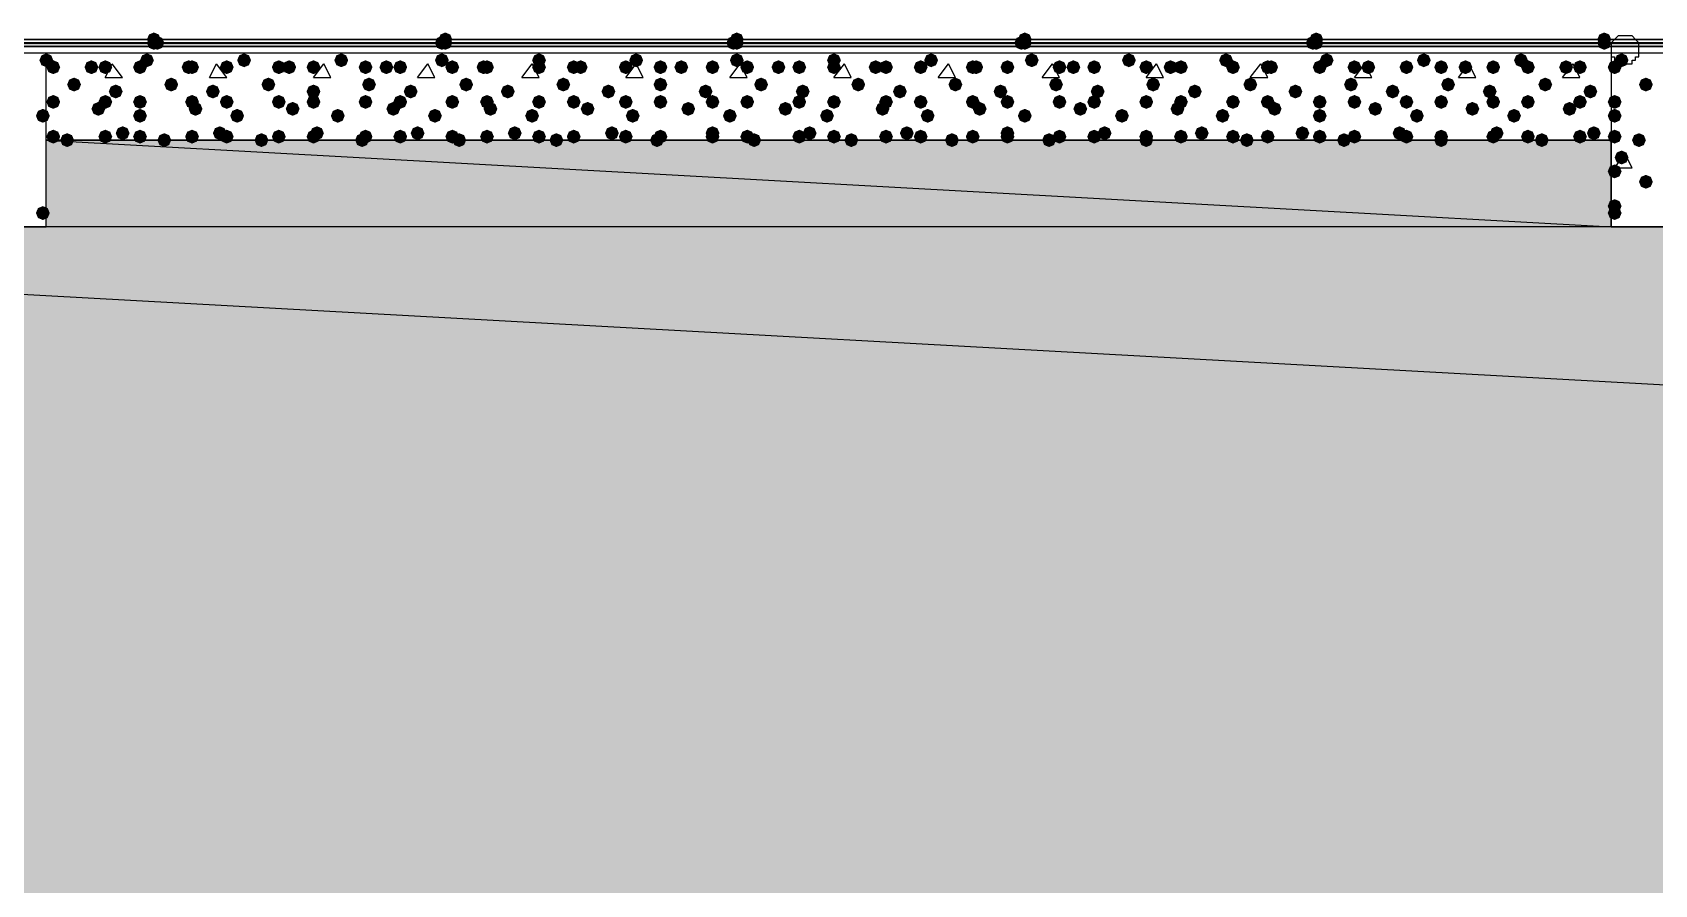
# Model space of a CAD drawing. Header units: millimetres. Extents: x 0 to 420, y 0 to 297.
# Drawn here: x 48.51 to 68.3, y 216.05 to 226.44 of the extents above; entities that cross this region are included whole.
import ezdxf

# ---------------------------------------------------------------- set-up
doc = ezdxf.new("R2010")
doc.units = ezdxf.units.MM
doc.layers.get('0').update_dxf_attribs({"linetype": 'CONTINUOUS'})

msp = doc.modelspace()

# ---------------------------------------------------------------- hatches: boundary and pattern name
at = {"true_color": 0x0000fe}
for points in [[(50.080333, 226.356333), (50.055463, 226.296537), (49.995667, 226.271667), (49.935871, 226.296537), (49.911, 226.356333), (49.935871, 226.416129), (49.995667, 226.441), (50.055462, 226.416129)], [(53.636333, 226.356333), (53.611462, 226.296537), (53.551667, 226.271667), (53.491871, 226.296537), (53.467, 226.356333), (53.491871, 226.416129), (53.551667, 226.441), (53.611462, 226.416129)], [(57.192333, 226.356333), (57.167463, 226.296537), (57.107667, 226.271667), (57.047871, 226.296537), (57.023, 226.356333), (57.047871, 226.416129), (57.107667, 226.441), (57.167462, 226.416129)], [(60.706, 226.356333), (60.681129, 226.296537), (60.621333, 226.271667), (60.561537, 226.296537), (60.536667, 226.356333), (60.561537, 226.416129), (60.621333, 226.441), (60.681129, 226.416129)], [(64.262, 226.356333), (64.237129, 226.296537), (64.177333, 226.271667), (64.117538, 226.296537), (64.092667, 226.356333), (64.117537, 226.416129), (64.177333, 226.441), (64.237129, 226.416129)], [(67.775667, 226.356333), (67.750796, 226.296537), (67.691, 226.271667), (67.631204, 226.296537), (67.606333, 226.356333), (67.631204, 226.416129), (67.691, 226.441), (67.750796, 226.416129)], [(50.080333, 226.314), (50.055463, 226.254204), (49.995667, 226.229333), (49.935871, 226.254204), (49.911, 226.314), (49.935871, 226.373796), (49.995667, 226.398667), (50.055462, 226.373796)], [(50.080333, 226.314), (50.055463, 226.254204), (49.995667, 226.229333), (49.935871, 226.254204), (49.911, 226.314), (49.935871, 226.373796), (49.995667, 226.398667), (50.055462, 226.373796)], [(50.122667, 226.314), (50.097796, 226.254204), (50.038, 226.229333), (49.978204, 226.254204), (49.953333, 226.314), (49.978204, 226.373796), (50.038, 226.398667), (50.097796, 226.373796)], [(53.594, 226.314), (53.569129, 226.254204), (53.509333, 226.229333), (53.449538, 226.254204), (53.424667, 226.314), (53.449537, 226.373796), (53.509333, 226.398667), (53.569129, 226.373796)], [(53.636333, 226.314), (53.611462, 226.254204), (53.551667, 226.229333), (53.491871, 226.254204), (53.467, 226.314), (53.491871, 226.373796), (53.551667, 226.398667), (53.611462, 226.373796)], [(53.636333, 226.314), (53.611462, 226.254204), (53.551667, 226.229333), (53.491871, 226.254204), (53.467, 226.314), (53.491871, 226.373796), (53.551667, 226.398667), (53.611462, 226.373796)], [(57.15, 226.314), (57.125129, 226.254204), (57.065333, 226.229333), (57.005538, 226.254204), (56.980667, 226.314), (57.005537, 226.373796), (57.065333, 226.398667), (57.125129, 226.373796)], [(57.15, 226.314), (57.125129, 226.254204), (57.065333, 226.229333), (57.005538, 226.254204), (56.980667, 226.314), (57.005537, 226.373796), (57.065333, 226.398667), (57.125129, 226.373796)], [(57.192333, 226.314), (57.167463, 226.254204), (57.107667, 226.229333), (57.047871, 226.254204), (57.023, 226.314), (57.047871, 226.373796), (57.107667, 226.398667), (57.167462, 226.373796)], [(60.663667, 226.314), (60.638796, 226.254204), (60.579, 226.229333), (60.519204, 226.254204), (60.494333, 226.314), (60.519204, 226.373796), (60.579, 226.398667), (60.638796, 226.373796)], [(60.706, 226.314), (60.681129, 226.254204), (60.621333, 226.229333), (60.561537, 226.254204), (60.536667, 226.314), (60.561537, 226.373796), (60.621333, 226.398667), (60.681129, 226.373796)], [(60.706, 226.314), (60.681129, 226.254204), (60.621333, 226.229333), (60.561537, 226.254204), (60.536667, 226.314), (60.561537, 226.373796), (60.621333, 226.398667), (60.681129, 226.373796)], [(64.219667, 226.314), (64.194796, 226.254204), (64.135, 226.229333), (64.075204, 226.254204), (64.050333, 226.314), (64.075204, 226.373796), (64.135, 226.398667), (64.194796, 226.373796)], [(64.262, 226.314), (64.237129, 226.254204), (64.177333, 226.229333), (64.117538, 226.254204), (64.092667, 226.314), (64.117537, 226.373796), (64.177333, 226.398667), (64.237129, 226.373796)], [(64.262, 226.314), (64.237129, 226.254204), (64.177333, 226.229333), (64.117538, 226.254204), (64.092667, 226.314), (64.117537, 226.373796), (64.177333, 226.398667), (64.237129, 226.373796)], [(67.775667, 226.314), (67.750796, 226.254204), (67.691, 226.229333), (67.631204, 226.254204), (67.606333, 226.314), (67.631204, 226.373796), (67.691, 226.398667), (67.750796, 226.373796)], [(67.775667, 226.314), (67.750796, 226.254204), (67.691, 226.229333), (67.631204, 226.254204), (67.606333, 226.314), (67.631204, 226.373796), (67.691, 226.398667), (67.750796, 226.373796)], [(67.775667, 226.314), (67.750796, 226.254204), (67.691, 226.229333), (67.631204, 226.254204), (67.606333, 226.314), (67.631204, 226.373796), (67.691, 226.398667), (67.750796, 226.373796)]]:
    msp.add_hatch(color=0, dxfattribs=at).paths.add_polyline_path(points, flags=0)
at = {"true_color": 0x000007}
h = msp.add_hatch(color=0, dxfattribs=at)
h.paths.add_polyline_path([(32.342667, 226.271667), (32.342667, 226.314)], flags=0)
h.paths.add_polyline_path([(32.342667, 226.271667), (32.342667, 226.314), (380.788333, 226.271667)], flags=0)
h.paths.add_polyline_path([(32.342667, 226.314), (380.788333, 226.271667), (380.788333, 226.314)], flags=0)
at = {"true_color": 0x000008}
for points in [[(48.768, 226.102333), (48.743129, 226.042537), (48.683333, 226.017667), (48.623537, 226.042537), (48.598667, 226.102333), (48.623537, 226.162129), (48.683333, 226.187), (48.743129, 226.162129)], [(48.852667, 226.017667), (48.827796, 225.957871), (48.768, 225.933), (48.708204, 225.957871), (48.683333, 226.017667), (48.708204, 226.077462), (48.768, 226.102333), (48.827796, 226.077463)], [(49.318333, 226.017667), (49.293463, 225.957871), (49.233667, 225.933), (49.173871, 225.957871), (49.149, 226.017667), (49.173871, 226.077462), (49.233667, 226.102333), (49.293462, 226.077463)], [(49.487667, 226.017667), (49.462796, 225.957871), (49.403, 225.933), (49.343204, 225.957871), (49.318333, 226.017667), (49.343204, 226.077462), (49.403, 226.102333), (49.462796, 226.077463)], [(49.911, 226.017667), (49.886129, 225.957871), (49.826333, 225.933), (49.766537, 225.957871), (49.741667, 226.017667), (49.766537, 226.077462), (49.826333, 226.102333), (49.886129, 226.077463)], [(49.995667, 226.102333), (49.970796, 226.042537), (49.911, 226.017667), (49.851204, 226.042537), (49.826333, 226.102333), (49.851204, 226.162129), (49.911, 226.187), (49.970796, 226.162129)], [(50.503667, 226.017667), (50.478796, 225.957871), (50.419, 225.933), (50.359204, 225.957871), (50.334333, 226.017667), (50.359204, 226.077462), (50.419, 226.102333), (50.478796, 226.077463)], [(50.546, 226.017667), (50.521129, 225.957871), (50.461333, 225.933), (50.401537, 225.957871), (50.376667, 226.017667), (50.401537, 226.077462), (50.461333, 226.102333), (50.521129, 226.077463)], [(50.969333, 226.017667), (50.944462, 225.957871), (50.884667, 225.933), (50.824871, 225.957871), (50.8, 226.017667), (50.824871, 226.077462), (50.884667, 226.102333), (50.944462, 226.077463)], [(51.181, 226.102333), (51.156129, 226.042537), (51.096333, 226.017667), (51.036537, 226.042537), (51.011667, 226.102333), (51.036537, 226.162129), (51.096333, 226.187), (51.156129, 226.162129)], [(51.604333, 226.017667), (51.579462, 225.957871), (51.519667, 225.933), (51.459871, 225.957871), (51.435, 226.017667), (51.459871, 226.077462), (51.519667, 226.102333), (51.579462, 226.077463)], [(51.731333, 226.017667), (51.706463, 225.957871), (51.646667, 225.933), (51.586871, 225.957871), (51.562, 226.017667), (51.586871, 226.077462), (51.646667, 226.102333), (51.706462, 226.077463)], [(52.027667, 226.017667), (52.002796, 225.957871), (51.943, 225.933), (51.883204, 225.957871), (51.858333, 226.017667), (51.883204, 226.077462), (51.943, 226.102333), (52.002796, 226.077463)], [(52.366333, 226.102333), (52.341462, 226.042537), (52.281667, 226.017667), (52.221871, 226.042537), (52.197, 226.102333), (52.221871, 226.162129), (52.281667, 226.187), (52.341462, 226.162129)], [(52.662667, 226.017667), (52.637796, 225.957871), (52.578, 225.933), (52.518204, 225.957871), (52.493333, 226.017667), (52.518204, 226.077462), (52.578, 226.102333), (52.637796, 226.077463)], [(52.916667, 226.017667), (52.891796, 225.957871), (52.832, 225.933), (52.772204, 225.957871), (52.747333, 226.017667), (52.772204, 226.077462), (52.832, 226.102333), (52.891796, 226.077463)], [(53.086, 226.017667), (53.061129, 225.957871), (53.001333, 225.933), (52.941537, 225.957871), (52.916667, 226.017667), (52.941537, 226.077462), (53.001333, 226.102333), (53.061129, 226.077463)], [(53.594, 226.102333), (53.569129, 226.042537), (53.509333, 226.017667), (53.449538, 226.042537), (53.424667, 226.102333), (53.449537, 226.162129), (53.509333, 226.187), (53.569129, 226.162129)], [(53.721, 226.017667), (53.696129, 225.957871), (53.636333, 225.933), (53.576537, 225.957871), (53.551667, 226.017667), (53.576537, 226.077462), (53.636333, 226.102333), (53.696129, 226.077463)], [(54.102, 226.017667), (54.077129, 225.957871), (54.017333, 225.933), (53.957538, 225.957871), (53.932667, 226.017667), (53.957537, 226.077462), (54.017333, 226.102333), (54.077129, 226.077463)], [(54.144333, 226.017667), (54.119462, 225.957871), (54.059667, 225.933), (53.999871, 225.957871), (53.975, 226.017667), (53.999871, 226.077462), (54.059667, 226.102333), (54.119462, 226.077463)], [(54.779333, 226.102333), (54.754462, 226.042537), (54.694667, 226.017667), (54.634871, 226.042537), (54.61, 226.102333), (54.634871, 226.162129), (54.694667, 226.187), (54.754462, 226.162129)], [(54.779333, 226.017667), (54.754462, 225.957871), (54.694667, 225.933), (54.634871, 225.957871), (54.61, 226.017667), (54.634871, 226.077462), (54.694667, 226.102333), (54.754462, 226.077463)], [(55.202667, 226.017667), (55.177796, 225.957871), (55.118, 225.933), (55.058204, 225.957871), (55.033333, 226.017667), (55.058204, 226.077462), (55.118, 226.102333), (55.177796, 226.077463)], [(55.287333, 226.017667), (55.262463, 225.957871), (55.202667, 225.933), (55.142871, 225.957871), (55.118, 226.017667), (55.142871, 226.077462), (55.202667, 226.102333), (55.262462, 226.077463)], [(55.837667, 226.017667), (55.812796, 225.957871), (55.753, 225.933), (55.693204, 225.957871), (55.668333, 226.017667), (55.693204, 226.077462), (55.753, 226.102333), (55.812796, 226.077463)], [(55.964667, 226.102333), (55.939796, 226.042537), (55.88, 226.017667), (55.820204, 226.042537), (55.795333, 226.102333), (55.820204, 226.162129), (55.88, 226.187), (55.939796, 226.162129)], [(56.261, 226.017667), (56.236129, 225.957871), (56.176333, 225.933), (56.116537, 225.957871), (56.091667, 226.017667), (56.116537, 226.077462), (56.176333, 226.102333), (56.236129, 226.077463)], [(56.515, 226.017667), (56.490129, 225.957871), (56.430333, 225.933), (56.370538, 225.957871), (56.345667, 226.017667), (56.370537, 226.077462), (56.430333, 226.102333), (56.490129, 226.077463)], [(56.896, 226.017667), (56.871129, 225.957871), (56.811333, 225.933), (56.751537, 225.957871), (56.726667, 226.017667), (56.751537, 226.077462), (56.811333, 226.102333), (56.871129, 226.077463)], [(57.192333, 226.102333), (57.167463, 226.042537), (57.107667, 226.017667), (57.047871, 226.042537), (57.023, 226.102333), (57.047871, 226.162129), (57.107667, 226.187), (57.167462, 226.162129)], [(57.319333, 226.017667), (57.294462, 225.957871), (57.234667, 225.933), (57.174871, 225.957871), (57.15, 226.017667), (57.174871, 226.077462), (57.234667, 226.102333), (57.294462, 226.077463)], [(57.700333, 226.017667), (57.675463, 225.957871), (57.615667, 225.933), (57.555871, 225.957871), (57.531, 226.017667), (57.555871, 226.077462), (57.615667, 226.102333), (57.675462, 226.077463)], [(57.954333, 226.017667), (57.929462, 225.957871), (57.869667, 225.933), (57.809871, 225.957871), (57.785, 226.017667), (57.809871, 226.077462), (57.869667, 226.102333), (57.929462, 226.077463)], [(58.377667, 226.102333), (58.352796, 226.042537), (58.293, 226.017667), (58.233204, 226.042537), (58.208333, 226.102333), (58.233204, 226.162129), (58.293, 226.187), (58.352796, 226.162129)], [(58.377667, 226.017667), (58.352796, 225.957871), (58.293, 225.933), (58.233204, 225.957871), (58.208333, 226.017667), (58.233204, 226.077462), (58.293, 226.102333), (58.352796, 226.077463)], [(58.885667, 226.017667), (58.860796, 225.957871), (58.801, 225.933), (58.741204, 225.957871), (58.716333, 226.017667), (58.741204, 226.077462), (58.801, 226.102333), (58.860796, 226.077463)], [(59.012667, 226.017667), (58.987796, 225.957871), (58.928, 225.933), (58.868204, 225.957871), (58.843333, 226.017667), (58.868204, 226.077462), (58.928, 226.102333), (58.987796, 226.077463)], [(59.436, 226.017667), (59.411129, 225.957871), (59.351333, 225.933), (59.291537, 225.957871), (59.266667, 226.017667), (59.291537, 226.077462), (59.351333, 226.102333), (59.411129, 226.077463)], [(59.563, 226.102333), (59.538129, 226.042537), (59.478333, 226.017667), (59.418537, 226.042537), (59.393667, 226.102333), (59.418537, 226.162129), (59.478333, 226.187), (59.538129, 226.162129)], [(60.071, 226.017667), (60.046129, 225.957871), (59.986333, 225.933), (59.926537, 225.957871), (59.901667, 226.017667), (59.926537, 226.077462), (59.986333, 226.102333), (60.046129, 226.077463)], [(60.113333, 226.017667), (60.088463, 225.957871), (60.028667, 225.933), (59.968871, 225.957871), (59.944, 226.017667), (59.968871, 226.077462), (60.028667, 226.102333), (60.088462, 226.077463)], [(60.494333, 226.017667), (60.469462, 225.957871), (60.409667, 225.933), (60.349871, 225.957871), (60.325, 226.017667), (60.349871, 226.077462), (60.409667, 226.102333), (60.469462, 226.077463)], [(60.790667, 226.102333), (60.765796, 226.042537), (60.706, 226.017667), (60.646204, 226.042537), (60.621333, 226.102333), (60.646204, 226.162129), (60.706, 226.187), (60.765796, 226.162129)], [(61.129333, 226.017667), (61.104462, 225.957871), (61.044667, 225.933), (60.984871, 225.957871), (60.96, 226.017667), (60.984871, 226.077462), (61.044667, 226.102333), (61.104462, 226.077463)], [(61.298667, 226.017667), (61.273796, 225.957871), (61.214, 225.933), (61.154204, 225.957871), (61.129333, 226.017667), (61.154204, 226.077462), (61.214, 226.102333), (61.273796, 226.077463)], [(61.552667, 226.017667), (61.527796, 225.957871), (61.468, 225.933), (61.408204, 225.957871), (61.383333, 226.017667), (61.408204, 226.077462), (61.468, 226.102333), (61.527796, 226.077463)], [(61.976, 226.102333), (61.951129, 226.042537), (61.891333, 226.017667), (61.831537, 226.042537), (61.806667, 226.102333), (61.831537, 226.162129), (61.891333, 226.187), (61.951129, 226.162129)], [(62.187667, 226.017667), (62.162796, 225.957871), (62.103, 225.933), (62.043204, 225.957871), (62.018333, 226.017667), (62.043204, 226.077462), (62.103, 226.102333), (62.162796, 226.077463)], [(62.484, 226.017667), (62.459129, 225.957871), (62.399333, 225.933), (62.339538, 225.957871), (62.314667, 226.017667), (62.339537, 226.077462), (62.399333, 226.102333), (62.459129, 226.077463)], [(62.611, 226.017667), (62.586129, 225.957871), (62.526333, 225.933), (62.466537, 225.957871), (62.441667, 226.017667), (62.466537, 226.077462), (62.526333, 226.102333), (62.586129, 226.077463)], [(63.161333, 226.102333), (63.136462, 226.042537), (63.076667, 226.017667), (63.016871, 226.042537), (62.992, 226.102333), (63.016871, 226.162129), (63.076667, 226.187), (63.136462, 226.162129)], [(63.246, 226.017667), (63.221129, 225.957871), (63.161333, 225.933), (63.101537, 225.957871), (63.076667, 226.017667), (63.101537, 226.077462), (63.161333, 226.102333), (63.221129, 226.077463)], [(63.669333, 226.017667), (63.644462, 225.957871), (63.584667, 225.933), (63.524871, 225.957871), (63.5, 226.017667), (63.524871, 226.077462), (63.584667, 226.102333), (63.644462, 226.077463)], [(63.711667, 226.017667), (63.686796, 225.957871), (63.627, 225.933), (63.567204, 225.957871), (63.542333, 226.017667), (63.567204, 226.077462), (63.627, 226.102333), (63.686796, 226.077463)], [(64.304333, 226.017667), (64.279462, 225.957871), (64.219667, 225.933), (64.159871, 225.957871), (64.135, 226.017667), (64.159871, 226.077462), (64.219667, 226.102333), (64.279462, 226.077463)], [(64.389, 226.102333), (64.364129, 226.042537), (64.304333, 226.017667), (64.244538, 226.042537), (64.219667, 226.102333), (64.244537, 226.162129), (64.304333, 226.187), (64.364129, 226.162129)], [(64.727667, 226.017667), (64.702796, 225.957871), (64.643, 225.933), (64.583204, 225.957871), (64.558333, 226.017667), (64.583204, 226.077462), (64.643, 226.102333), (64.702796, 226.077463)], [(64.897, 226.017667), (64.872129, 225.957871), (64.812333, 225.933), (64.752538, 225.957871), (64.727667, 226.017667), (64.752537, 226.077462), (64.812333, 226.102333), (64.872129, 226.077463)], [(65.362667, 226.017667), (65.337796, 225.957871), (65.278, 225.933), (65.218204, 225.957871), (65.193333, 226.017667), (65.218204, 226.077462), (65.278, 226.102333), (65.337796, 226.077463)], [(65.574333, 226.102333), (65.549462, 226.042537), (65.489667, 226.017667), (65.429871, 226.042537), (65.405, 226.102333), (65.429871, 226.162129), (65.489667, 226.187), (65.549462, 226.162129)], [(65.786, 226.017667), (65.761129, 225.957871), (65.701333, 225.933), (65.641537, 225.957871), (65.616667, 226.017667), (65.641537, 226.077462), (65.701333, 226.102333), (65.761129, 226.077463)], [(66.082333, 226.017667), (66.057463, 225.957871), (65.997667, 225.933), (65.937871, 225.957871), (65.913, 226.017667), (65.937871, 226.077462), (65.997667, 226.102333), (66.057462, 226.077463)], [(66.421, 226.017667), (66.396129, 225.957871), (66.336333, 225.933), (66.276537, 225.957871), (66.251667, 226.017667), (66.276537, 226.077462), (66.336333, 226.102333), (66.396129, 226.077463)], [(66.759667, 226.102333), (66.734796, 226.042537), (66.675, 226.017667), (66.615204, 226.042537), (66.590333, 226.102333), (66.615204, 226.162129), (66.675, 226.187), (66.734796, 226.162129)], [(66.844333, 226.017667), (66.819462, 225.957871), (66.759667, 225.933), (66.699871, 225.957871), (66.675, 226.017667), (66.699871, 226.077462), (66.759667, 226.102333), (66.819462, 226.077463)], [(67.31, 226.017667), (67.285129, 225.957871), (67.225333, 225.933), (67.165538, 225.957871), (67.140667, 226.017667), (67.165537, 226.077462), (67.225333, 226.102333), (67.285129, 226.077463)], [(67.479333, 226.017667), (67.454462, 225.957871), (67.394667, 225.933), (67.334871, 225.957871), (67.31, 226.017667), (67.334871, 226.077462), (67.394667, 226.102333), (67.454462, 226.077463)], [(49.106667, 225.806), (49.081796, 225.746204), (49.022, 225.721333), (48.962204, 225.746204), (48.937333, 225.806), (48.962204, 225.865796), (49.022, 225.890667), (49.081796, 225.865796)], [(50.292, 225.806), (50.267129, 225.746204), (50.207333, 225.721333), (50.147538, 225.746204), (50.122667, 225.806), (50.147537, 225.865796), (50.207333, 225.890667), (50.267129, 225.865796)], [(51.477333, 225.806), (51.452463, 225.746204), (51.392667, 225.721333), (51.332871, 225.746204), (51.308, 225.806), (51.332871, 225.865796), (51.392667, 225.890667), (51.452462, 225.865796)], [(52.705, 225.806), (52.680129, 225.746204), (52.620333, 225.721333), (52.560538, 225.746204), (52.535667, 225.806), (52.560537, 225.865796), (52.620333, 225.890667), (52.680129, 225.865796)], [(53.890333, 225.806), (53.865463, 225.746204), (53.805667, 225.721333), (53.745871, 225.746204), (53.721, 225.806), (53.745871, 225.865796), (53.805667, 225.890667), (53.865462, 225.865796)], [(55.075667, 225.806), (55.050796, 225.746204), (54.991, 225.721333), (54.931204, 225.746204), (54.906333, 225.806), (54.931204, 225.865796), (54.991, 225.890667), (55.050796, 225.865796)], [(56.261, 225.806), (56.236129, 225.746204), (56.176333, 225.721333), (56.116537, 225.746204), (56.091667, 225.806), (56.116537, 225.865796), (56.176333, 225.890667), (56.236129, 225.865796)], [(57.488667, 225.806), (57.463796, 225.746204), (57.404, 225.721333), (57.344204, 225.746204), (57.319333, 225.806), (57.344204, 225.865796), (57.404, 225.890667), (57.463796, 225.865796)], [(58.674, 225.806), (58.649129, 225.746204), (58.589333, 225.721333), (58.529538, 225.746204), (58.504667, 225.806), (58.529537, 225.865796), (58.589333, 225.890667), (58.649129, 225.865796)], [(59.859333, 225.806), (59.834462, 225.746204), (59.774667, 225.721333), (59.714871, 225.746204), (59.69, 225.806), (59.714871, 225.865796), (59.774667, 225.890667), (59.834462, 225.865796)], [(61.087, 225.806), (61.062129, 225.746204), (61.002333, 225.721333), (60.942538, 225.746204), (60.917667, 225.806), (60.942537, 225.865796), (61.002333, 225.890667), (61.062129, 225.865796)], [(62.272333, 225.806), (62.247463, 225.746204), (62.187667, 225.721333), (62.127871, 225.746204), (62.103, 225.806), (62.127871, 225.865796), (62.187667, 225.890667), (62.247462, 225.865796)], [(63.457667, 225.806), (63.432796, 225.746204), (63.373, 225.721333), (63.313204, 225.746204), (63.288333, 225.806), (63.313204, 225.865796), (63.373, 225.890667), (63.432796, 225.865796)], [(64.685333, 225.806), (64.660463, 225.746204), (64.600667, 225.721333), (64.540871, 225.746204), (64.516, 225.806), (64.540871, 225.865796), (64.600667, 225.890667), (64.660462, 225.865796)], [(65.870667, 225.806), (65.845796, 225.746204), (65.786, 225.721333), (65.726204, 225.746204), (65.701333, 225.806), (65.726204, 225.865796), (65.786, 225.890667), (65.845796, 225.865796)], [(67.056, 225.806), (67.031129, 225.746204), (66.971333, 225.721333), (66.911537, 225.746204), (66.886667, 225.806), (66.911537, 225.865796), (66.971333, 225.890667), (67.031129, 225.865796)], [(48.852667, 225.594333), (48.827796, 225.534538), (48.768, 225.509667), (48.708204, 225.534538), (48.683333, 225.594333), (48.708204, 225.654129), (48.768, 225.679), (48.827796, 225.654129)], [(49.487667, 225.594333), (49.462796, 225.534538), (49.403, 225.509667), (49.343204, 225.534538), (49.318333, 225.594333), (49.343204, 225.654129), (49.403, 225.679), (49.462796, 225.654129)], [(49.614667, 225.721333), (49.589796, 225.661537), (49.53, 225.636667), (49.470204, 225.661537), (49.445333, 225.721333), (49.470204, 225.781129), (49.53, 225.806), (49.589796, 225.781129)], [(49.911, 225.594333), (49.886129, 225.534538), (49.826333, 225.509667), (49.766537, 225.534538), (49.741667, 225.594333), (49.766537, 225.654129), (49.826333, 225.679), (49.886129, 225.654129)], [(50.546, 225.594333), (50.521129, 225.534538), (50.461333, 225.509667), (50.401537, 225.534538), (50.376667, 225.594333), (50.401537, 225.654129), (50.461333, 225.679), (50.521129, 225.654129)], [(50.8, 225.721333), (50.775129, 225.661537), (50.715333, 225.636667), (50.655538, 225.661537), (50.630667, 225.721333), (50.655537, 225.781129), (50.715333, 225.806), (50.775129, 225.781129)], [(50.969333, 225.594333), (50.944462, 225.534538), (50.884667, 225.509667), (50.824871, 225.534538), (50.8, 225.594333), (50.824871, 225.654129), (50.884667, 225.679), (50.944462, 225.654129)], [(51.604333, 225.594333), (51.579462, 225.534538), (51.519667, 225.509667), (51.459871, 225.534538), (51.435, 225.594333), (51.459871, 225.654129), (51.519667, 225.679), (51.579462, 225.654129)], [(52.027667, 225.721333), (52.002796, 225.661537), (51.943, 225.636667), (51.883204, 225.661537), (51.858333, 225.721333), (51.883204, 225.781129), (51.943, 225.806), (52.002796, 225.781129)], [(52.027667, 225.594333), (52.002796, 225.534538), (51.943, 225.509667), (51.883204, 225.534538), (51.858333, 225.594333), (51.883204, 225.654129), (51.943, 225.679), (52.002796, 225.654129)], [(52.662667, 225.594333), (52.637796, 225.534538), (52.578, 225.509667), (52.518204, 225.534538), (52.493333, 225.594333), (52.518204, 225.654129), (52.578, 225.679), (52.637796, 225.654129)], [(53.086, 225.594333), (53.061129, 225.534538), (53.001333, 225.509667), (52.941537, 225.534538), (52.916667, 225.594333), (52.941537, 225.654129), (53.001333, 225.679), (53.061129, 225.654129)], [(53.213, 225.721333), (53.188129, 225.661537), (53.128333, 225.636667), (53.068537, 225.661537), (53.043667, 225.721333), (53.068537, 225.781129), (53.128333, 225.806), (53.188129, 225.781129)], [(53.721, 225.594333), (53.696129, 225.534538), (53.636333, 225.509667), (53.576537, 225.534538), (53.551667, 225.594333), (53.576537, 225.654129), (53.636333, 225.679), (53.696129, 225.654129)], [(54.144333, 225.594333), (54.119462, 225.534538), (54.059667, 225.509667), (53.999871, 225.534538), (53.975, 225.594333), (53.999871, 225.654129), (54.059667, 225.679), (54.119462, 225.654129)], [(54.398333, 225.721333), (54.373463, 225.661537), (54.313667, 225.636667), (54.253871, 225.661537), (54.229, 225.721333), (54.253871, 225.781129), (54.313667, 225.806), (54.373462, 225.781129)], [(54.779333, 225.594333), (54.754462, 225.534538), (54.694667, 225.509667), (54.634871, 225.534538), (54.61, 225.594333), (54.634871, 225.654129), (54.694667, 225.679), (54.754462, 225.654129)], [(55.202667, 225.594333), (55.177796, 225.534538), (55.118, 225.509667), (55.058204, 225.534538), (55.033333, 225.594333), (55.058204, 225.654129), (55.118, 225.679), (55.177796, 225.654129)], [(55.626, 225.721333), (55.601129, 225.661537), (55.541333, 225.636667), (55.481537, 225.661537), (55.456667, 225.721333), (55.481537, 225.781129), (55.541333, 225.806), (55.601129, 225.781129)], [(55.837667, 225.594333), (55.812796, 225.534538), (55.753, 225.509667), (55.693204, 225.534538), (55.668333, 225.594333), (55.693204, 225.654129), (55.753, 225.679), (55.812796, 225.654129)], [(56.261, 225.594333), (56.236129, 225.534538), (56.176333, 225.509667), (56.116537, 225.534538), (56.091667, 225.594333), (56.116537, 225.654129), (56.176333, 225.679), (56.236129, 225.654129)], [(56.811333, 225.721333), (56.786462, 225.661537), (56.726667, 225.636667), (56.666871, 225.661537), (56.642, 225.721333), (56.666871, 225.781129), (56.726667, 225.806), (56.786462, 225.781129)], [(56.896, 225.594333), (56.871129, 225.534538), (56.811333, 225.509667), (56.751537, 225.534538), (56.726667, 225.594333), (56.751537, 225.654129), (56.811333, 225.679), (56.871129, 225.654129)], [(57.319333, 225.594333), (57.294462, 225.534538), (57.234667, 225.509667), (57.174871, 225.534538), (57.15, 225.594333), (57.174871, 225.654129), (57.234667, 225.679), (57.294462, 225.654129)], [(57.954333, 225.594333), (57.929462, 225.534538), (57.869667, 225.509667), (57.809871, 225.534538), (57.785, 225.594333), (57.809871, 225.654129), (57.869667, 225.679), (57.929462, 225.654129)], [(57.996667, 225.721333), (57.971796, 225.661537), (57.912, 225.636667), (57.852204, 225.661537), (57.827333, 225.721333), (57.852204, 225.781129), (57.912, 225.806), (57.971796, 225.781129)], [(58.377667, 225.594333), (58.352796, 225.534538), (58.293, 225.509667), (58.233204, 225.534538), (58.208333, 225.594333), (58.233204, 225.654129), (58.293, 225.679), (58.352796, 225.654129)], [(59.012667, 225.594333), (58.987796, 225.534538), (58.928, 225.509667), (58.868204, 225.534538), (58.843333, 225.594333), (58.868204, 225.654129), (58.928, 225.679), (58.987796, 225.654129)], [(59.182, 225.721333), (59.157129, 225.661537), (59.097333, 225.636667), (59.037538, 225.661537), (59.012667, 225.721333), (59.037537, 225.781129), (59.097333, 225.806), (59.157129, 225.781129)], [(59.436, 225.594333), (59.411129, 225.534538), (59.351333, 225.509667), (59.291537, 225.534538), (59.266667, 225.594333), (59.291537, 225.654129), (59.351333, 225.679), (59.411129, 225.654129)], [(60.071, 225.594333), (60.046129, 225.534538), (59.986333, 225.509667), (59.926537, 225.534538), (59.901667, 225.594333), (59.926537, 225.654129), (59.986333, 225.679), (60.046129, 225.654129)], [(60.409667, 225.721333), (60.384796, 225.661537), (60.325, 225.636667), (60.265204, 225.661537), (60.240333, 225.721333), (60.265204, 225.781129), (60.325, 225.806), (60.384796, 225.781129)], [(60.494333, 225.594333), (60.469462, 225.534538), (60.409667, 225.509667), (60.349871, 225.534538), (60.325, 225.594333), (60.349871, 225.654129), (60.409667, 225.679), (60.469462, 225.654129)], [(61.129333, 225.594333), (61.104462, 225.534538), (61.044667, 225.509667), (60.984871, 225.534538), (60.96, 225.594333), (60.984871, 225.654129), (61.044667, 225.679), (61.104462, 225.654129)], [(61.552667, 225.594333), (61.527796, 225.534538), (61.468, 225.509667), (61.408204, 225.534538), (61.383333, 225.594333), (61.408204, 225.654129), (61.468, 225.679), (61.527796, 225.654129)], [(61.595, 225.721333), (61.570129, 225.661537), (61.510333, 225.636667), (61.450538, 225.661537), (61.425667, 225.721333), (61.450537, 225.781129), (61.510333, 225.806), (61.570129, 225.781129)], [(62.187667, 225.594333), (62.162796, 225.534538), (62.103, 225.509667), (62.043204, 225.534538), (62.018333, 225.594333), (62.043204, 225.654129), (62.103, 225.679), (62.162796, 225.654129)], [(62.611, 225.594333), (62.586129, 225.534538), (62.526333, 225.509667), (62.466537, 225.534538), (62.441667, 225.594333), (62.466537, 225.654129), (62.526333, 225.679), (62.586129, 225.654129)], [(62.780333, 225.721333), (62.755463, 225.661537), (62.695667, 225.636667), (62.635871, 225.661537), (62.611, 225.721333), (62.635871, 225.781129), (62.695667, 225.806), (62.755462, 225.781129)], [(63.246, 225.594333), (63.221129, 225.534538), (63.161333, 225.509667), (63.101537, 225.534538), (63.076667, 225.594333), (63.101537, 225.654129), (63.161333, 225.679), (63.221129, 225.654129)], [(63.669333, 225.594333), (63.644462, 225.534538), (63.584667, 225.509667), (63.524871, 225.534538), (63.5, 225.594333), (63.524871, 225.654129), (63.584667, 225.679), (63.644462, 225.654129)], [(64.008, 225.721333), (63.983129, 225.661537), (63.923333, 225.636667), (63.863538, 225.661537), (63.838667, 225.721333), (63.863537, 225.781129), (63.923333, 225.806), (63.983129, 225.781129)], [(64.304333, 225.594333), (64.279462, 225.534538), (64.219667, 225.509667), (64.159871, 225.534538), (64.135, 225.594333), (64.159871, 225.654129), (64.219667, 225.679), (64.279462, 225.654129)], [(64.727667, 225.594333), (64.702796, 225.534538), (64.643, 225.509667), (64.583204, 225.534538), (64.558333, 225.594333), (64.583204, 225.654129), (64.643, 225.679), (64.702796, 225.654129)], [(65.193333, 225.721333), (65.168463, 225.661537), (65.108667, 225.636667), (65.048871, 225.661537), (65.024, 225.721333), (65.048871, 225.781129), (65.108667, 225.806), (65.168462, 225.781129)], [(65.362667, 225.594333), (65.337796, 225.534538), (65.278, 225.509667), (65.218204, 225.534538), (65.193333, 225.594333), (65.218204, 225.654129), (65.278, 225.679), (65.337796, 225.654129)], [(65.786, 225.594333), (65.761129, 225.534538), (65.701333, 225.509667), (65.641537, 225.534538), (65.616667, 225.594333), (65.641537, 225.654129), (65.701333, 225.679), (65.761129, 225.654129)], [(66.378667, 225.721333), (66.353796, 225.661537), (66.294, 225.636667), (66.234204, 225.661537), (66.209333, 225.721333), (66.234204, 225.781129), (66.294, 225.806), (66.353796, 225.781129)], [(66.421, 225.594333), (66.396129, 225.534538), (66.336333, 225.509667), (66.276537, 225.534538), (66.251667, 225.594333), (66.276537, 225.654129), (66.336333, 225.679), (66.396129, 225.654129)], [(66.844333, 225.594333), (66.819462, 225.534538), (66.759667, 225.509667), (66.699871, 225.534538), (66.675, 225.594333), (66.699871, 225.654129), (66.759667, 225.679), (66.819462, 225.654129)], [(67.479333, 225.594333), (67.454462, 225.534538), (67.394667, 225.509667), (67.334871, 225.534538), (67.31, 225.594333), (67.334871, 225.654129), (67.394667, 225.679), (67.454462, 225.654129)], [(67.606333, 225.721333), (67.581463, 225.661537), (67.521667, 225.636667), (67.461871, 225.661537), (67.437, 225.721333), (67.461871, 225.781129), (67.521667, 225.806), (67.581462, 225.781129)], [(49.403, 225.509667), (49.378129, 225.449871), (49.318333, 225.425), (49.258537, 225.449871), (49.233667, 225.509667), (49.258537, 225.569462), (49.318333, 225.594333), (49.378129, 225.569463)], [(49.911, 225.425), (49.886129, 225.365204), (49.826333, 225.340333), (49.766537, 225.365204), (49.741667, 225.425), (49.766537, 225.484796), (49.826333, 225.509667), (49.886129, 225.484796)], [(50.588333, 225.509667), (50.563463, 225.449871), (50.503667, 225.425), (50.443871, 225.449871), (50.419, 225.509667), (50.443871, 225.569462), (50.503667, 225.594333), (50.563462, 225.569463)], [(51.096333, 225.425), (51.071462, 225.365204), (51.011667, 225.340333), (50.951871, 225.365204), (50.927, 225.425), (50.951871, 225.484796), (51.011667, 225.509667), (51.071462, 225.484796)], [(51.773667, 225.509667), (51.748796, 225.449871), (51.689, 225.425), (51.629204, 225.449871), (51.604333, 225.509667), (51.629204, 225.569462), (51.689, 225.594333), (51.748796, 225.569463)], [(52.324, 225.425), (52.299129, 225.365204), (52.239333, 225.340333), (52.179538, 225.365204), (52.154667, 225.425), (52.179537, 225.484796), (52.239333, 225.509667), (52.299129, 225.484796)], [(53.001333, 225.509667), (52.976462, 225.449871), (52.916667, 225.425), (52.856871, 225.449871), (52.832, 225.509667), (52.856871, 225.569462), (52.916667, 225.594333), (52.976462, 225.569463)], [(53.509333, 225.425), (53.484462, 225.365204), (53.424667, 225.340333), (53.364871, 225.365204), (53.34, 225.425), (53.364871, 225.484796), (53.424667, 225.509667), (53.484462, 225.484796)], [(54.186667, 225.509667), (54.161796, 225.449871), (54.102, 225.425), (54.042204, 225.449871), (54.017333, 225.509667), (54.042204, 225.569462), (54.102, 225.594333), (54.161796, 225.569463)], [(54.694667, 225.425), (54.669796, 225.365204), (54.61, 225.340333), (54.550204, 225.365204), (54.525333, 225.425), (54.550204, 225.484796), (54.61, 225.509667), (54.669796, 225.484796)], [(55.372, 225.509667), (55.347129, 225.449871), (55.287333, 225.425), (55.227538, 225.449871), (55.202667, 225.509667), (55.227537, 225.569462), (55.287333, 225.594333), (55.347129, 225.569463)], [(55.922333, 225.425), (55.897463, 225.365204), (55.837667, 225.340333), (55.777871, 225.365204), (55.753, 225.425), (55.777871, 225.484796), (55.837667, 225.509667), (55.897462, 225.484796)], [(56.599667, 225.509667), (56.574796, 225.449871), (56.515, 225.425), (56.455204, 225.449871), (56.430333, 225.509667), (56.455204, 225.569462), (56.515, 225.594333), (56.574796, 225.569463)], [(57.107667, 225.425), (57.082796, 225.365204), (57.023, 225.340333), (56.963204, 225.365204), (56.938333, 225.425), (56.963204, 225.484796), (57.023, 225.509667), (57.082796, 225.484796)], [(57.785, 225.509667), (57.760129, 225.449871), (57.700333, 225.425), (57.640538, 225.449871), (57.615667, 225.509667), (57.640537, 225.569462), (57.700333, 225.594333), (57.760129, 225.569463)], [(58.293, 225.425), (58.268129, 225.365204), (58.208333, 225.340333), (58.148537, 225.365204), (58.123667, 225.425), (58.148537, 225.484796), (58.208333, 225.509667), (58.268129, 225.484796)], [(58.970333, 225.509667), (58.945463, 225.449871), (58.885667, 225.425), (58.825871, 225.449871), (58.801, 225.509667), (58.825871, 225.569462), (58.885667, 225.594333), (58.945462, 225.569463)], [(59.520667, 225.425), (59.495796, 225.365204), (59.436, 225.340333), (59.376204, 225.365204), (59.351333, 225.425), (59.376204, 225.484796), (59.436, 225.509667), (59.495796, 225.484796)], [(60.155667, 225.509667), (60.130796, 225.449871), (60.071, 225.425), (60.011204, 225.449871), (59.986333, 225.509667), (60.011204, 225.569462), (60.071, 225.594333), (60.130796, 225.569463)], [(60.706, 225.425), (60.681129, 225.365204), (60.621333, 225.340333), (60.561537, 225.365204), (60.536667, 225.425), (60.561537, 225.484796), (60.621333, 225.509667), (60.681129, 225.484796)], [(61.383333, 225.509667), (61.358463, 225.449871), (61.298667, 225.425), (61.238871, 225.449871), (61.214, 225.509667), (61.238871, 225.569462), (61.298667, 225.594333), (61.358462, 225.569463)], [(61.891333, 225.425), (61.866462, 225.365204), (61.806667, 225.340333), (61.746871, 225.365204), (61.722, 225.425), (61.746871, 225.484796), (61.806667, 225.509667), (61.866462, 225.484796)], [(62.568667, 225.509667), (62.543796, 225.449871), (62.484, 225.425), (62.424204, 225.449871), (62.399333, 225.509667), (62.424204, 225.569462), (62.484, 225.594333), (62.543796, 225.569463)], [(63.119, 225.425), (63.094129, 225.365204), (63.034333, 225.340333), (62.974538, 225.365204), (62.949667, 225.425), (62.974537, 225.484796), (63.034333, 225.509667), (63.094129, 225.484796)], [(63.754, 225.509667), (63.729129, 225.449871), (63.669333, 225.425), (63.609538, 225.449871), (63.584667, 225.509667), (63.609537, 225.569462), (63.669333, 225.594333), (63.729129, 225.569463)], [(64.304333, 225.425), (64.279462, 225.365204), (64.219667, 225.340333), (64.159871, 225.365204), (64.135, 225.425), (64.159871, 225.484796), (64.219667, 225.509667), (64.279462, 225.484796)], [(64.981667, 225.509667), (64.956796, 225.449871), (64.897, 225.425), (64.837204, 225.449871), (64.812333, 225.509667), (64.837204, 225.569462), (64.897, 225.594333), (64.956796, 225.569463)], [(65.489667, 225.425), (65.464796, 225.365204), (65.405, 225.340333), (65.345204, 225.365204), (65.320333, 225.425), (65.345204, 225.484796), (65.405, 225.509667), (65.464796, 225.484796)], [(66.167, 225.509667), (66.142129, 225.449871), (66.082333, 225.425), (66.022538, 225.449871), (65.997667, 225.509667), (66.022537, 225.569462), (66.082333, 225.594333), (66.142129, 225.569463)], [(66.675, 225.425), (66.650129, 225.365204), (66.590333, 225.340333), (66.530538, 225.365204), (66.505667, 225.425), (66.530537, 225.484796), (66.590333, 225.509667), (66.650129, 225.484796)], [(67.352333, 225.509667), (67.327463, 225.449871), (67.267667, 225.425), (67.207871, 225.449871), (67.183, 225.509667), (67.207871, 225.569462), (67.267667, 225.594333), (67.327462, 225.569463)], [(48.852667, 225.171), (48.827796, 225.111204), (48.768, 225.086333), (48.708204, 225.111204), (48.683333, 225.171), (48.708204, 225.230796), (48.768, 225.255667), (48.827796, 225.230796)], [(49.487667, 225.171), (49.462796, 225.111204), (49.403, 225.086333), (49.343204, 225.111204), (49.318333, 225.171), (49.343204, 225.230796), (49.403, 225.255667), (49.462796, 225.230796)], [(49.699333, 225.213333), (49.674462, 225.153537), (49.614667, 225.128667), (49.554871, 225.153537), (49.53, 225.213333), (49.554871, 225.273129), (49.614667, 225.298), (49.674462, 225.273129)], [(49.911, 225.171), (49.886129, 225.111204), (49.826333, 225.086333), (49.766537, 225.111204), (49.741667, 225.171), (49.766537, 225.230796), (49.826333, 225.255667), (49.886129, 225.230796)], [(50.546, 225.171), (50.521129, 225.111204), (50.461333, 225.086333), (50.401537, 225.111204), (50.376667, 225.171), (50.401537, 225.230796), (50.461333, 225.255667), (50.521129, 225.230796)], [(50.884667, 225.213333), (50.859796, 225.153537), (50.8, 225.128667), (50.740204, 225.153537), (50.715333, 225.213333), (50.740204, 225.273129), (50.8, 225.298), (50.859796, 225.273129)], [(50.969333, 225.171), (50.944462, 225.111204), (50.884667, 225.086333), (50.824871, 225.111204), (50.8, 225.171), (50.824871, 225.230796), (50.884667, 225.255667), (50.944462, 225.230796)], [(51.604333, 225.171), (51.579462, 225.111204), (51.519667, 225.086333), (51.459871, 225.111204), (51.435, 225.171), (51.459871, 225.230796), (51.519667, 225.255667), (51.579462, 225.230796)], [(52.027667, 225.171), (52.002796, 225.111204), (51.943, 225.086333), (51.883204, 225.111204), (51.858333, 225.171), (51.883204, 225.230796), (51.943, 225.255667), (52.002796, 225.230796)], [(52.07, 225.213333), (52.045129, 225.153537), (51.985333, 225.128667), (51.925538, 225.153537), (51.900667, 225.213333), (51.925537, 225.273129), (51.985333, 225.298), (52.045129, 225.273129)], [(52.662667, 225.171), (52.637796, 225.111204), (52.578, 225.086333), (52.518204, 225.111204), (52.493333, 225.171), (52.518204, 225.230796), (52.578, 225.255667), (52.637796, 225.230796)], [(53.086, 225.171), (53.061129, 225.111204), (53.001333, 225.086333), (52.941537, 225.111204), (52.916667, 225.171), (52.941537, 225.230796), (53.001333, 225.255667), (53.061129, 225.230796)], [(53.297667, 225.213333), (53.272796, 225.153537), (53.213, 225.128667), (53.153204, 225.153537), (53.128333, 225.213333), (53.153204, 225.273129), (53.213, 225.298), (53.272796, 225.273129)], [(53.721, 225.171), (53.696129, 225.111204), (53.636333, 225.086333), (53.576537, 225.111204), (53.551667, 225.171), (53.576537, 225.230796), (53.636333, 225.255667), (53.696129, 225.230796)], [(54.144333, 225.171), (54.119462, 225.111204), (54.059667, 225.086333), (53.999871, 225.111204), (53.975, 225.171), (53.999871, 225.230796), (54.059667, 225.255667), (54.119462, 225.230796)], [(54.483, 225.213333), (54.458129, 225.153537), (54.398333, 225.128667), (54.338537, 225.153537), (54.313667, 225.213333), (54.338537, 225.273129), (54.398333, 225.298), (54.458129, 225.273129)], [(54.779333, 225.171), (54.754462, 225.111204), (54.694667, 225.086333), (54.634871, 225.111204), (54.61, 225.171), (54.634871, 225.230796), (54.694667, 225.255667), (54.754462, 225.230796)], [(55.202667, 225.171), (55.177796, 225.111204), (55.118, 225.086333), (55.058204, 225.111204), (55.033333, 225.171), (55.058204, 225.230796), (55.118, 225.255667), (55.177796, 225.230796)], [(55.668333, 225.213333), (55.643463, 225.153537), (55.583667, 225.128667), (55.523871, 225.153537), (55.499, 225.213333), (55.523871, 225.273129), (55.583667, 225.298), (55.643462, 225.273129)], [(55.837667, 225.171), (55.812796, 225.111204), (55.753, 225.086333), (55.693204, 225.111204), (55.668333, 225.171), (55.693204, 225.230796), (55.753, 225.255667), (55.812796, 225.230796)], [(56.261, 225.171), (56.236129, 225.111204), (56.176333, 225.086333), (56.116537, 225.111204), (56.091667, 225.171), (56.116537, 225.230796), (56.176333, 225.255667), (56.236129, 225.230796)], [(56.896, 225.213333), (56.871129, 225.153537), (56.811333, 225.128667), (56.751537, 225.153537), (56.726667, 225.213333), (56.751537, 225.273129), (56.811333, 225.298), (56.871129, 225.273129)], [(56.896, 225.171), (56.871129, 225.111204), (56.811333, 225.086333), (56.751537, 225.111204), (56.726667, 225.171), (56.751537, 225.230796), (56.811333, 225.255667), (56.871129, 225.230796)], [(57.319333, 225.171), (57.294462, 225.111204), (57.234667, 225.086333), (57.174871, 225.111204), (57.15, 225.171), (57.174871, 225.230796), (57.234667, 225.255667), (57.294462, 225.230796)], [(57.954333, 225.171), (57.929462, 225.111204), (57.869667, 225.086333), (57.809871, 225.111204), (57.785, 225.171), (57.809871, 225.230796), (57.869667, 225.255667), (57.929462, 225.230796)], [(58.081333, 225.213333), (58.056462, 225.153537), (57.996667, 225.128667), (57.936871, 225.153537), (57.912, 225.213333), (57.936871, 225.273129), (57.996667, 225.298), (58.056462, 225.273129)], [(58.377667, 225.171), (58.352796, 225.111204), (58.293, 225.086333), (58.233204, 225.111204), (58.208333, 225.171), (58.233204, 225.230796), (58.293, 225.255667), (58.352796, 225.230796)], [(59.012667, 225.171), (58.987796, 225.111204), (58.928, 225.086333), (58.868204, 225.111204), (58.843333, 225.171), (58.868204, 225.230796), (58.928, 225.255667), (58.987796, 225.230796)], [(59.266667, 225.213333), (59.241796, 225.153537), (59.182, 225.128667), (59.122204, 225.153537), (59.097333, 225.213333), (59.122204, 225.273129), (59.182, 225.298), (59.241796, 225.273129)], [(59.436, 225.171), (59.411129, 225.111204), (59.351333, 225.086333), (59.291537, 225.111204), (59.266667, 225.171), (59.291537, 225.230796), (59.351333, 225.255667), (59.411129, 225.230796)], [(60.071, 225.171), (60.046129, 225.111204), (59.986333, 225.086333), (59.926537, 225.111204), (59.901667, 225.171), (59.926537, 225.230796), (59.986333, 225.255667), (60.046129, 225.230796)], [(60.494333, 225.213333), (60.469462, 225.153537), (60.409667, 225.128667), (60.349871, 225.153537), (60.325, 225.213333), (60.349871, 225.273129), (60.409667, 225.298), (60.469462, 225.273129)], [(60.494333, 225.171), (60.469462, 225.111204), (60.409667, 225.086333), (60.349871, 225.111204), (60.325, 225.171), (60.349871, 225.230796), (60.409667, 225.255667), (60.469462, 225.230796)], [(61.129333, 225.171), (61.104462, 225.111204), (61.044667, 225.086333), (60.984871, 225.111204), (60.96, 225.171), (60.984871, 225.230796), (61.044667, 225.255667), (61.104462, 225.230796)], [(61.552667, 225.171), (61.527796, 225.111204), (61.468, 225.086333), (61.408204, 225.111204), (61.383333, 225.171), (61.408204, 225.230796), (61.468, 225.255667), (61.527796, 225.230796)], [(61.679667, 225.213333), (61.654796, 225.153537), (61.595, 225.128667), (61.535204, 225.153537), (61.510333, 225.213333), (61.535204, 225.273129), (61.595, 225.298), (61.654796, 225.273129)], [(62.187667, 225.171), (62.162796, 225.111204), (62.103, 225.086333), (62.043204, 225.111204), (62.018333, 225.171), (62.043204, 225.230796), (62.103, 225.255667), (62.162796, 225.230796)], [(62.611, 225.171), (62.586129, 225.111204), (62.526333, 225.086333), (62.466537, 225.111204), (62.441667, 225.171), (62.466537, 225.230796), (62.526333, 225.255667), (62.586129, 225.230796)], [(62.865, 225.213333), (62.840129, 225.153537), (62.780333, 225.128667), (62.720538, 225.153537), (62.695667, 225.213333), (62.720537, 225.273129), (62.780333, 225.298), (62.840129, 225.273129)], [(63.246, 225.171), (63.221129, 225.111204), (63.161333, 225.086333), (63.101537, 225.111204), (63.076667, 225.171), (63.101537, 225.230796), (63.161333, 225.255667), (63.221129, 225.230796)], [(63.669333, 225.171), (63.644462, 225.111204), (63.584667, 225.086333), (63.524871, 225.111204), (63.5, 225.171), (63.524871, 225.230796), (63.584667, 225.255667), (63.644462, 225.230796)], [(64.092667, 225.213333), (64.067796, 225.153537), (64.008, 225.128667), (63.948204, 225.153537), (63.923333, 225.213333), (63.948204, 225.273129), (64.008, 225.298), (64.067796, 225.273129)], [(64.304333, 225.171), (64.279462, 225.111204), (64.219667, 225.086333), (64.159871, 225.111204), (64.135, 225.171), (64.159871, 225.230796), (64.219667, 225.255667), (64.279462, 225.230796)], [(64.727667, 225.171), (64.702796, 225.111204), (64.643, 225.086333), (64.583204, 225.111204), (64.558333, 225.171), (64.583204, 225.230796), (64.643, 225.255667), (64.702796, 225.230796)], [(65.278, 225.213333), (65.253129, 225.153537), (65.193333, 225.128667), (65.133538, 225.153537), (65.108667, 225.213333), (65.133537, 225.273129), (65.193333, 225.298), (65.253129, 225.273129)], [(65.362667, 225.171), (65.337796, 225.111204), (65.278, 225.086333), (65.218204, 225.111204), (65.193333, 225.171), (65.218204, 225.230796), (65.278, 225.255667), (65.337796, 225.230796)], [(65.786, 225.171), (65.761129, 225.111204), (65.701333, 225.086333), (65.641537, 225.111204), (65.616667, 225.171), (65.641537, 225.230796), (65.701333, 225.255667), (65.761129, 225.230796)], [(66.421, 225.171), (66.396129, 225.111204), (66.336333, 225.086333), (66.276537, 225.111204), (66.251667, 225.171), (66.276537, 225.230796), (66.336333, 225.255667), (66.396129, 225.230796)], [(66.463333, 225.213333), (66.438463, 225.153537), (66.378667, 225.128667), (66.318871, 225.153537), (66.294, 225.213333), (66.318871, 225.273129), (66.378667, 225.298), (66.438462, 225.273129)], [(66.844333, 225.171), (66.819462, 225.111204), (66.759667, 225.086333), (66.699871, 225.111204), (66.675, 225.171), (66.699871, 225.230796), (66.759667, 225.255667), (66.819462, 225.230796)], [(67.479333, 225.171), (67.454462, 225.111204), (67.394667, 225.086333), (67.334871, 225.111204), (67.31, 225.171), (67.334871, 225.230796), (67.394667, 225.255667), (67.454462, 225.230796)], [(67.648667, 225.213333), (67.623796, 225.153537), (67.564, 225.128667), (67.504204, 225.153537), (67.479333, 225.213333), (67.504204, 225.273129), (67.564, 225.298), (67.623796, 225.273129)], [(49.022, 225.128667), (48.997129, 225.068871), (48.937333, 225.044), (48.877538, 225.068871), (48.852667, 225.128667), (48.877537, 225.188462), (48.937333, 225.213333), (48.997129, 225.188463)], [(50.207333, 225.128667), (50.182463, 225.068871), (50.122667, 225.044), (50.062871, 225.068871), (50.038, 225.128667), (50.062871, 225.188462), (50.122667, 225.213333), (50.182462, 225.188463)], [(51.392667, 225.128667), (51.367796, 225.068871), (51.308, 225.044), (51.248204, 225.068871), (51.223333, 225.128667), (51.248204, 225.188462), (51.308, 225.213333), (51.367796, 225.188463)], [(52.620333, 225.128667), (52.595463, 225.068871), (52.535667, 225.044), (52.475871, 225.068871), (52.451, 225.128667), (52.475871, 225.188462), (52.535667, 225.213333), (52.595462, 225.188463)], [(53.805667, 225.128667), (53.780796, 225.068871), (53.721, 225.044), (53.661204, 225.068871), (53.636333, 225.128667), (53.661204, 225.188462), (53.721, 225.213333), (53.780796, 225.188463)], [(54.991, 225.128667), (54.966129, 225.068871), (54.906333, 225.044), (54.846537, 225.068871), (54.821667, 225.128667), (54.846537, 225.188462), (54.906333, 225.213333), (54.966129, 225.188463)], [(56.218667, 225.128667), (56.193796, 225.068871), (56.134, 225.044), (56.074204, 225.068871), (56.049333, 225.128667), (56.074204, 225.188462), (56.134, 225.213333), (56.193796, 225.188463)], [(57.404, 225.128667), (57.379129, 225.068871), (57.319333, 225.044), (57.259538, 225.068871), (57.234667, 225.128667), (57.259537, 225.188462), (57.319333, 225.213333), (57.379129, 225.188463)], [(58.589333, 225.128667), (58.564462, 225.068871), (58.504667, 225.044), (58.444871, 225.068871), (58.42, 225.128667), (58.444871, 225.188462), (58.504667, 225.213333), (58.564462, 225.188463)], [(59.817, 225.128667), (59.792129, 225.068871), (59.732333, 225.044), (59.672538, 225.068871), (59.647667, 225.128667), (59.672537, 225.188462), (59.732333, 225.213333), (59.792129, 225.188463)], [(61.002333, 225.128667), (60.977463, 225.068871), (60.917667, 225.044), (60.857871, 225.068871), (60.833, 225.128667), (60.857871, 225.188462), (60.917667, 225.213333), (60.977462, 225.188463)], [(62.187667, 225.128667), (62.162796, 225.068871), (62.103, 225.044), (62.043204, 225.068871), (62.018333, 225.128667), (62.043204, 225.188462), (62.103, 225.213333), (62.162796, 225.188463)], [(63.415333, 225.128667), (63.390463, 225.068871), (63.330667, 225.044), (63.270871, 225.068871), (63.246, 225.128667), (63.270871, 225.188462), (63.330667, 225.213333), (63.390462, 225.188463)], [(64.600667, 225.128667), (64.575796, 225.068871), (64.516, 225.044), (64.456204, 225.068871), (64.431333, 225.128667), (64.456204, 225.188462), (64.516, 225.213333), (64.575796, 225.188463)], [(65.786, 225.128667), (65.761129, 225.068871), (65.701333, 225.044), (65.641537, 225.068871), (65.616667, 225.128667), (65.641537, 225.188462), (65.701333, 225.213333), (65.761129, 225.188463)], [(67.013667, 225.128667), (66.988796, 225.068871), (66.929, 225.044), (66.869204, 225.068871), (66.844333, 225.128667), (66.869204, 225.188462), (66.929, 225.213333), (66.988796, 225.188463)]]:
    msp.add_hatch(color=0, dxfattribs=at).paths.add_polyline_path(points, flags=0)
at = {"true_color": 0x000007}
for points in [[(67.902667, 226.017667), (67.877796, 225.957871), (67.818, 225.933), (67.758204, 225.957871), (67.733333, 226.017667), (67.758204, 226.077462), (67.818, 226.102333), (67.877796, 226.077463)], [(67.987333, 226.102333), (67.962463, 226.042537), (67.902667, 226.017667), (67.842871, 226.042537), (67.818, 226.102333), (67.842871, 226.162129), (67.902667, 226.187), (67.962462, 226.162129)], [(68.283667, 225.806), (68.258796, 225.746204), (68.199, 225.721333), (68.139204, 225.746204), (68.114333, 225.806), (68.139204, 225.865796), (68.199, 225.890667), (68.258796, 225.865796)], [(67.902667, 225.594333), (67.877796, 225.534538), (67.818, 225.509667), (67.758204, 225.534538), (67.733333, 225.594333), (67.758204, 225.654129), (67.818, 225.679), (67.877796, 225.654129)], [(48.725667, 225.425), (48.700796, 225.365204), (48.641, 225.340333), (48.581204, 225.365204), (48.556333, 225.425), (48.581204, 225.484796), (48.641, 225.509667), (48.700796, 225.484796)], [(67.902667, 225.425), (67.877796, 225.365204), (67.818, 225.340333), (67.758204, 225.365204), (67.733333, 225.425), (67.758204, 225.484796), (67.818, 225.509667), (67.877796, 225.484796)], [(67.902667, 225.171), (67.877796, 225.111204), (67.818, 225.086333), (67.758204, 225.111204), (67.733333, 225.171), (67.758204, 225.230796), (67.818, 225.255667), (67.877796, 225.230796)], [(68.199, 225.128667), (68.174129, 225.068871), (68.114333, 225.044), (68.054538, 225.068871), (68.029667, 225.128667), (68.054537, 225.188462), (68.114333, 225.213333), (68.174129, 225.188463)], [(67.902667, 224.747667), (67.877796, 224.687871), (67.818, 224.663), (67.758204, 224.687871), (67.733333, 224.747667), (67.758204, 224.807462), (67.818, 224.832333), (67.877796, 224.807463)], [(67.987333, 224.917), (67.962463, 224.857204), (67.902667, 224.832333), (67.842871, 224.857204), (67.818, 224.917), (67.842871, 224.976796), (67.902667, 225.001667), (67.962462, 224.976796)], [(68.283667, 224.620667), (68.258796, 224.560871), (68.199, 224.536), (68.139204, 224.560871), (68.114333, 224.620667), (68.139204, 224.680462), (68.199, 224.705333), (68.258796, 224.680463)], [(48.725667, 224.239667), (48.700796, 224.179871), (48.641, 224.155), (48.581204, 224.179871), (48.556333, 224.239667), (48.581204, 224.299462), (48.641, 224.324333), (48.700796, 224.299463)], [(67.902667, 224.324333), (67.877796, 224.264537), (67.818, 224.239667), (67.758204, 224.264537), (67.733333, 224.324333), (67.758204, 224.384129), (67.818, 224.409), (67.877796, 224.384129)], [(67.902667, 224.239667), (67.877796, 224.179871), (67.818, 224.155), (67.758204, 224.179871), (67.733333, 224.239667), (67.758204, 224.299462), (67.818, 224.324333), (67.877796, 224.299463)]]:
    msp.add_hatch(color=0, dxfattribs=at).paths.add_polyline_path(points, flags=0)
at = {"true_color": 0x000008}
h = msp.add_hatch(color=0, dxfattribs=at)
h.paths.add_polyline_path([(67.775667, 225.128667), (48.683333, 225.128667), (67.775667, 224.070333)], flags=0)
h.paths.add_polyline_path([(48.683333, 225.128667), (67.775667, 224.070333), (48.683333, 224.070333)], flags=0)
h = msp.add_hatch(color=0, dxfattribs=at)
h.paths.add_polyline_path([(379.603, 224.070333), (33.528, 224.070333), (379.603, 204.978)], flags=0)
h.paths.add_polyline_path([(33.528, 224.070333), (379.603, 204.978), (33.528, 204.978)], flags=0)

# ---------------------------------------------------------------- linework, layer by layer
at = {"color": 0, "true_color": 0x000007}
for points in [[(32.300333, 226.356333), (380.788333, 226.356333), (32.300333, 226.314), (380.788333, 226.314)], [(380.788333, 226.356333), (32.300333, 226.356333), (32.300333, 226.314)], [(380.788333, 226.314), (32.342667, 226.314), (32.300333, 226.314)], [(32.342667, 226.314), (380.788333, 226.314)], [(32.342667, 226.271667), (380.788333, 226.271667)], [(67.775667, 226.187), (48.683333, 226.187)], [(48.683333, 225.128667), (67.775667, 225.128667)], [(67.818, 224.79), (67.945, 224.959333)], [(68.029667, 224.79), (67.945, 224.959333)], [(67.818, 224.79), (68.029667, 224.79)]]:
    msp.add_lwpolyline(points, dxfattribs=at)
for points in [[(32.342667, 226.314), (380.788333, 226.314)], [(32.342667, 226.271667), (32.342667, 226.314), (380.788333, 226.271667)], [(32.342667, 226.314), (380.788333, 226.271667), (380.788333, 226.314)], [(67.775667, 226.229333), (67.775667, 226.187), (67.775667, 226.144667), (67.818, 226.144667), (67.818, 226.102333), (67.860333, 226.102333), (67.860333, 226.06), (67.902667, 226.06), (67.945, 226.06), (67.987333, 226.06), (68.029667, 226.06), (68.029667, 226.102333), (68.072, 226.102333), (68.072, 226.144667), (68.114333, 226.144667), (68.114333, 226.187), (68.114333, 226.229333), (68.114333, 226.271667), (68.114333, 226.314), (68.072, 226.356333), (68.029667, 226.398667), (67.987333, 226.398667), (67.945, 226.398667), (67.902667, 226.398667), (67.860333, 226.398667), (67.818, 226.356333), (67.775667, 226.314), (67.775667, 226.271667)], [(46.566667, 226.187), (46.566667, 224.070333), (48.683333, 224.070333), (48.683333, 226.187)], [(67.775667, 226.187), (67.775667, 224.070333), (69.892333, 224.070333), (69.892333, 226.187)]]:
    msp.add_lwpolyline(points, close=True, dxfattribs=at)
at = {"color": 0, "true_color": 0x000008}
for points in [[(49.403, 225.890667), (49.487667, 226.06)], [(49.614667, 225.890667), (49.487667, 226.06)], [(50.673, 225.890667), (50.757667, 226.06)], [(50.884667, 225.890667), (50.757667, 226.06)], [(51.943, 225.890667), (52.07, 226.06)], [(52.154667, 225.890667), (52.07, 226.06)], [(53.213, 225.890667), (53.34, 226.06)], [(53.424667, 225.890667), (53.34, 226.06)], [(54.483, 225.890667), (54.61, 226.06)], [(54.694667, 225.890667), (54.61, 226.06)], [(55.753, 225.890667), (55.88, 226.06)], [(55.964667, 225.890667), (55.88, 226.06)], [(57.023, 225.890667), (57.15, 226.06)], [(57.234667, 225.890667), (57.15, 226.06)], [(58.293, 225.890667), (58.42, 226.06)], [(58.504667, 225.890667), (58.42, 226.06)], [(59.563, 225.890667), (59.69, 226.06)], [(59.774667, 225.890667), (59.69, 226.06)], [(60.833, 225.890667), (60.96, 226.06)], [(61.044667, 225.890667), (60.96, 226.06)], [(62.103, 225.890667), (62.23, 226.06)], [(62.314667, 225.890667), (62.23, 226.06)], [(63.373, 225.890667), (63.5, 226.06)], [(63.584667, 225.890667), (63.5, 226.06)], [(64.643, 225.890667), (64.77, 226.06)], [(64.854667, 225.890667), (64.77, 226.06)], [(65.913, 225.890667), (66.04, 226.06)], [(66.124667, 225.890667), (66.04, 226.06)], [(67.183, 225.890667), (67.31, 226.06)], [(67.394667, 225.890667), (67.31, 226.06)], [(49.403, 225.890667), (49.614667, 225.890667)], [(50.673, 225.890667), (50.884667, 225.890667)], [(51.943, 225.890667), (52.154667, 225.890667)], [(53.213, 225.890667), (53.424667, 225.890667)], [(54.483, 225.890667), (54.694667, 225.890667)], [(55.753, 225.890667), (55.964667, 225.890667)], [(57.023, 225.890667), (57.234667, 225.890667)], [(58.293, 225.890667), (58.504667, 225.890667)], [(59.563, 225.890667), (59.774667, 225.890667)], [(60.833, 225.890667), (61.044667, 225.890667)], [(62.103, 225.890667), (62.314667, 225.890667)], [(63.373, 225.890667), (63.584667, 225.890667)], [(64.643, 225.890667), (64.854667, 225.890667)], [(65.913, 225.890667), (66.124667, 225.890667)], [(67.183, 225.890667), (67.394667, 225.890667)]]:
    msp.add_lwpolyline(points, dxfattribs=at)
for points in [[(67.775667, 225.128667), (48.683333, 225.128667), (67.775667, 224.070333)], [(48.683333, 225.128667), (67.775667, 224.070333), (48.683333, 224.070333)], [(379.603, 224.070333), (33.528, 224.070333), (379.603, 204.978)], [(33.528, 224.070333), (379.603, 204.978), (33.528, 204.978)]]:
    msp.add_lwpolyline(points, close=True, dxfattribs=at)

doc.saveas('drawing.dxf')
